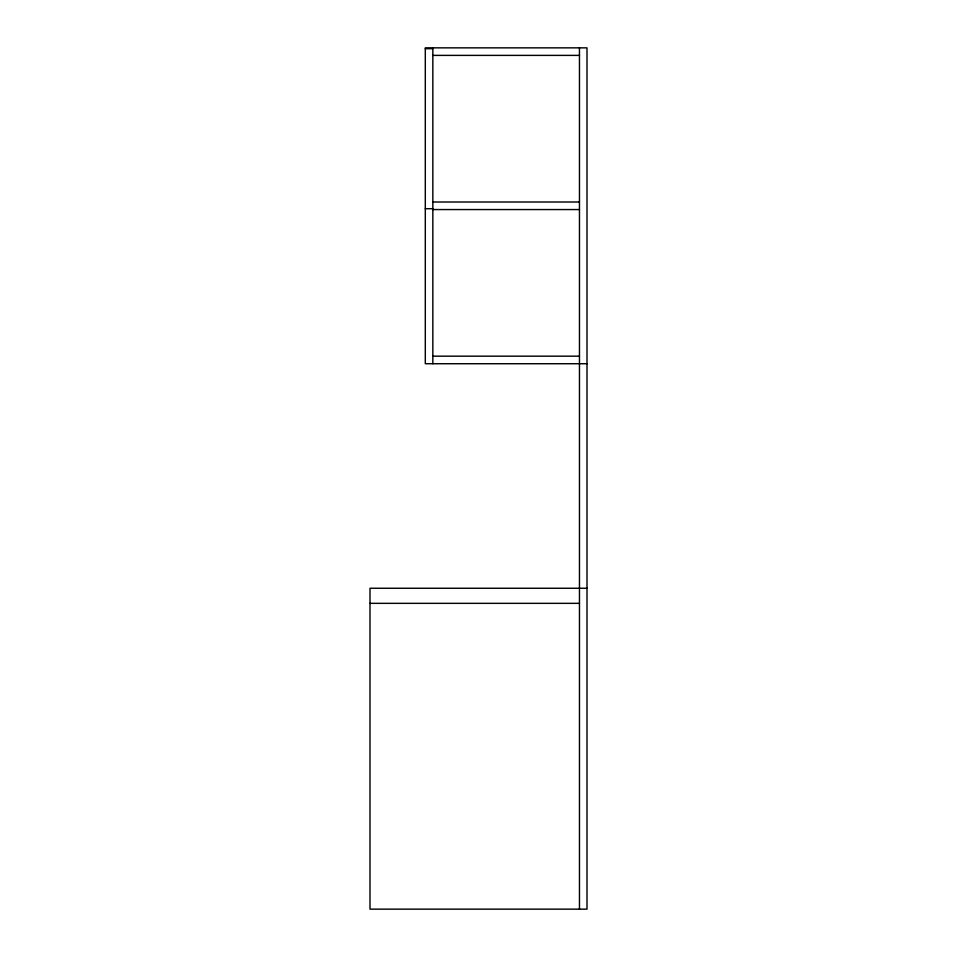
<?xml version="1.0" encoding="UTF-8"?>
<svg xmlns="http://www.w3.org/2000/svg" width="957" height="957" viewBox="0 0 957 957"><rect width="100%" height="100%" fill="white"/><g stroke="black" fill="none" stroke-linecap="round" stroke-linejoin="round"><path stroke-width="1.44" d="M425.303 48.687L432.839 48.687M432.839 55.386L579.463 55.386M432.839 202.011L579.463 202.011M425.303 208.71L432.839 208.71M432.839 209.559L579.463 209.559M432.839 356.171L579.463 356.171M587 363.72L425.303 363.72L425.303 47.85L587 47.85L587 909.15L370 909.15L370 588.256L587 588.256M370 603.341L579.463 603.341M579.463 47.85L579.463 909.15M432.839 47.85L432.839 363.72"/></g></svg>
